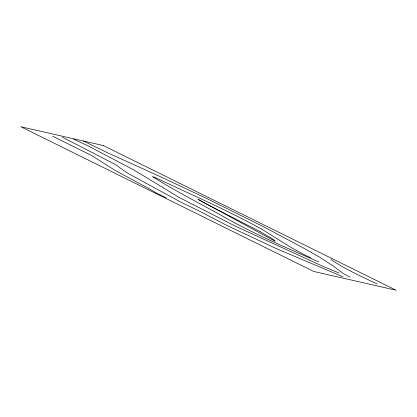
<?xml version="1.0" encoding="UTF-8"?>
<svg xmlns="http://www.w3.org/2000/svg" width="417" height="417" viewBox="0 0 417 417"><rect width="100%" height="100%" fill="white"/><g stroke="black" fill="none" stroke-linecap="round" stroke-linejoin="round"><path stroke-width="0.63" d="M318.781 261.897C284.618 247.135 250.315 232.321 218.107 213.613C196.047 201.505 173.628 189.943 152.314 176.532M339.057 273.015L323.269 266.489L235.933 226.447L179.581 197.684L134.154 170.115L88.404 146.049L73.606 139.101M343.17 276.872L276.497 248.683L227.76 225.878L200.004 211.435L181.014 202.229L126.653 172.628L115.53 164.569L62.305 137.172M377.145 283.972C361.393 276.502 345.307 269.299 330.863 259.457M83.379 141.003L107.252 152.617L160.644 176.808L207.473 198.852L264.133 227.03L305.536 249.137L319.714 257.242L332.902 265.765L342.805 273.218L349.967 277.128M153.691 176.844L182.062 190.131C208.912 202.334 235.641 214.875 261.527 229.032C277.805 239.04 293.391 249.851 310.926 257.831M52.756 136.291L91.803 155.588L114.816 170.251L148.363 188.291L156.599 193.092L166.357 197.913M103.307 145.549L20.85 126.747L313.693 271.451L396.15 290.253L103.307 145.549M260.14 231.638L205.696 203.637L197.992 199.284L275.074 241.214L274.699 240.479L271.347 238.091L260.14 231.638"/></g></svg>
